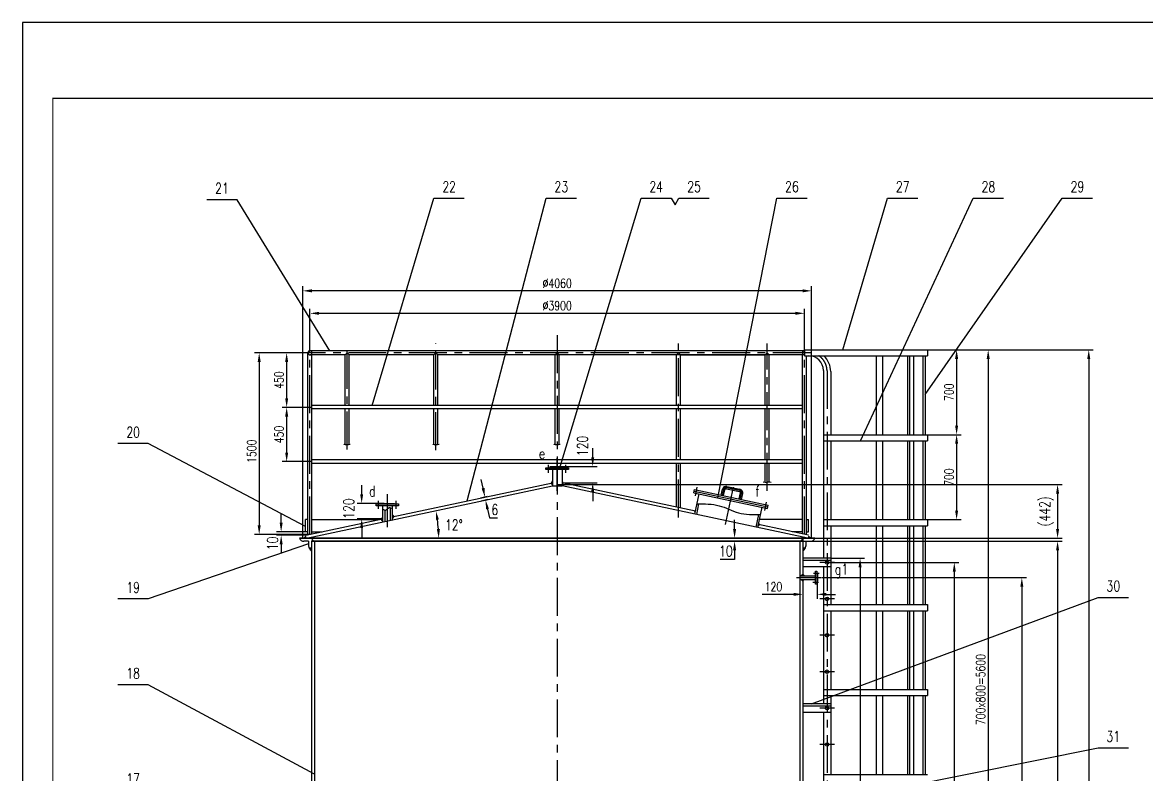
# Model space of a CAD drawing. Header units: millimetres. Extents: x 35295 to 50145, y 0 to 21025.
# Drawn here: x 35295 to 44564, y 14828 to 21025 of the extents above; entities that cross this region are included whole.
import ezdxf
from ezdxf.enums import TextEntityAlignment as Align

# ---------------------------------------------------------------- set-up
doc = ezdxf.new("R2010")
doc.units = ezdxf.units.MM
doc.header["$LTSCALE"] = 250
doc.linetypes.add('CENTER', pattern=[2, 1.25, -0.25, 0.25, -0.25])
for name, color, linetype in [('HGJ', 1, 'Continuous'), ('HGJX', 2, 'CENTER'), ('HGJY', 7, 'Continuous'), ('K1', 4, 'Continuous'), ('RENK', 7, 'Continuous')]:
    doc.layers.add(name, color=color, linetype=linetype)
doc.styles.add('hzfs', font='simplex.shx', dxfattribs={"width": 0.75, "bigfont": 'hzfs.shx'})
doc.styles.get("Standard").update_dxf_attribs({"font": 'txt', "width": 0.75, "bigfont": 'hztxt.shx'})
doc.dimstyles.get("Standard").update_dxf_attribs({"dimtxt": 0.18, "dimasz": 0.18, "dimexe": 0.18, "dimexo": 0.0625, "dimgap": 0.09, "dimtad": 0, "dimtih": 1, "dimtoh": 1, "dimdec": 4, "dimzin": 0, "dimdsep": 46, "dimtxsty": 'Standard', "dimcen": 0.09, "dimadec": 0, "dimazin": 0, "dimtfac": 1, "dimtdec": 4, "dimtofl": 0, "dimtmove": 0, "dimatfit": 3, "dimfxl": 0, "dimtolj": 1, "dimtzin": 0, "dimarcsym": 0})

# ---------------------------------------------------------------- blocks, each defined once
blk = doc.blocks.new('*D46')
at = {"color": 0, "lineweight": -2}
for p, q in [((37665.4, 18303.3), (37436.2, 18303.3)), ((37473.7, 18228.3), (37473.7, 17928.3)), ((37682.4, 17853.3), (37436.2, 17853.3))]:
    blk.add_line(p, q, dxfattribs=at)
at = {"color": 0}
for points in [[(37461.2, 18228.3), (37486.2, 18228.3), (37473.7, 18303.3)], [(37461.2, 17928.3), (37486.2, 17928.3), (37473.7, 17853.3)]]:
    blk.add_solid(points, dxfattribs=at)
at = {"layer": 'DEFPOINTS', "color": 0}
for p in [(37665.4, 18303.3), (37473.7, 17853.3), (37682.4, 17853.3)]:
    blk.add_point(p, dxfattribs=at)
at = {"color": 0, "insert": (37411.2, 18078.3), "char_height": 75, "attachment_point": 5, "rotation": 90, "style": 'hzfs'}
blk.add_mtext('\\A1;450', dxfattribs=at)
blk = doc.blocks.new('*D47')
at = {"color": 0, "lineweight": -2}
for p, q in [((37473.7, 17778.3), (37473.7, 17481.3)), ((37682.4, 17406.3), (37436.2, 17406.3))]:
    blk.add_line(p, q, dxfattribs=at)
at = {"color": 0}
for points in [[(37461.2, 17778.3), (37486.2, 17778.3), (37473.7, 17853.3)], [(37461.2, 17481.3), (37486.2, 17481.3), (37473.7, 17406.3)]]:
    blk.add_solid(points, dxfattribs=at)
at = {"layer": 'DEFPOINTS', "color": 0}
for p in [(37682.4, 17853.3), (37473.7, 17406.3), (37682.4, 17406.3)]:
    blk.add_point(p, dxfattribs=at)
at = {"color": 0, "insert": (37411.2, 17629.8), "char_height": 75, "attachment_point": 5, "rotation": 90, "style": 'hzfs'}
blk.add_mtext('\\A1;450', dxfattribs=at)
blk = doc.blocks.new('*D48')
at = {"color": 0, "lineweight": -2}
for p, q in [((41929.4, 16575.6), (43016.3, 16575.6)), ((42978.8, 16500.6), (42978.8, 10950.6)), ((41929.4, 10875.6), (43016.3, 10875.6))]:
    blk.add_line(p, q, dxfattribs=at)
at = {"color": 0}
for points in [[(42966.3, 16500.6), (42991.3, 16500.6), (42978.8, 16575.6)], [(42966.3, 10950.6), (42991.3, 10950.6), (42978.8, 10875.6)]]:
    blk.add_solid(points, dxfattribs=at)
at = {"layer": 'DEFPOINTS', "color": 0}
for p in [(41929.4, 16575.6), (41929.4, 10875.6), (42978.8, 10875.6)]:
    blk.add_point(p, dxfattribs=at)
at = {"color": 0, "insert": (42916.3, 13725.6), "char_height": 75, "attachment_point": 5, "rotation": 90, "style": 'hzfs'}
blk.add_mtext('\\A1;300x19=5700', dxfattribs=at)
blk = doc.blocks.new('*D49')
at = {"color": 0, "lineweight": -2}
for p, q in [((42438, 18328.3), (43035.3, 18328.3)), ((42997.8, 18253.3), (42997.8, 17703.3)), ((42503.5, 17628.3), (43035.3, 17628.3))]:
    blk.add_line(p, q, dxfattribs=at)
at = {"color": 0}
for points in [[(42985.3, 18253.3), (43010.3, 18253.3), (42997.8, 18328.3)], [(42985.3, 17703.3), (43010.3, 17703.3), (42997.8, 17628.3)]]:
    blk.add_solid(points, dxfattribs=at)
at = {"layer": 'DEFPOINTS', "color": 0}
for p in [(42438, 18328.3), (42503.5, 17628.3), (42997.8, 17628.3)]:
    blk.add_point(p, dxfattribs=at)
at = {"color": 0, "insert": (42935.3, 17978.3), "char_height": 75, "attachment_point": 5, "rotation": 90, "style": 'hzfs'}
blk.add_mtext('\\A1;700', dxfattribs=at)
blk = doc.blocks.new('*D50')
at = {"color": 0, "lineweight": -2}
for p, q in [((42997.8, 17553.3), (42997.8, 17003.3)), ((42488.9, 16928.3), (43035.3, 16928.3))]:
    blk.add_line(p, q, dxfattribs=at)
at = {"color": 0}
for points in [[(42985.3, 17553.3), (43010.3, 17553.3), (42997.8, 17628.3)], [(42985.3, 17003.3), (43010.3, 17003.3), (42997.8, 16928.3)]]:
    blk.add_solid(points, dxfattribs=at)
at = {"layer": 'DEFPOINTS', "color": 0}
for p in [(42503.5, 17628.3), (42488.9, 16928.3), (42997.8, 16928.3)]:
    blk.add_point(p, dxfattribs=at)
at = {"color": 0, "insert": (42935.3, 17278.3), "char_height": 75, "attachment_point": 5, "rotation": 90, "style": 'hzfs'}
blk.add_mtext('\\A1;700', dxfattribs=at)
blk = doc.blocks.new('*D51')
at = {"color": 0, "lineweight": -2}
for p, q in [((42854.7, 18328.3), (43295.7, 18328.3)), ((43258.2, 18253.3), (43258.2, 12803.3)), ((42498.6, 12728.3), (43295.7, 12728.3))]:
    blk.add_line(p, q, dxfattribs=at)
at = {"color": 0}
for points in [[(43245.7, 18253.3), (43270.7, 18253.3), (43258.2, 18328.3)], [(43245.7, 12803.3), (43270.7, 12803.3), (43258.2, 12728.3)]]:
    blk.add_solid(points, dxfattribs=at)
at = {"layer": 'DEFPOINTS', "color": 0}
for p in [(42854.7, 18328.3), (42498.6, 12728.3), (43258.2, 12728.3)]:
    blk.add_point(p, dxfattribs=at)
at = {"color": 0, "insert": (43195.7, 15528.3), "char_height": 75, "attachment_point": 5, "rotation": 90, "style": 'hzfs'}
blk.add_mtext('\\A1;700x800=5600', dxfattribs=at)
blk = doc.blocks.new('*D55')
at = {"color": 0, "lineweight": -2}
for p, q in [((37606.5, 16775.6), (37606.5, 18851.4)), ((41802.4, 16775.6), (41802.4, 18851.4)), ((41727.4, 18813.9), (37681.5, 18813.9))]:
    blk.add_line(p, q, dxfattribs=at)
at = {"color": 0}
for points in [[(37681.5, 18826.4), (37681.5, 18801.4), (37606.5, 18813.9)], [(41727.4, 18826.4), (41727.4, 18801.4), (41802.4, 18813.9)]]:
    blk.add_solid(points, dxfattribs=at)
at = {"layer": 'DEFPOINTS', "color": 0}
for p in [(37606.5, 18813.9), (37606.5, 16775.6), (41802.4, 16775.6)]:
    blk.add_point(p, dxfattribs=at)
at = {"color": 0, "insert": (39704.4, 18876.4), "char_height": 75, "attachment_point": 5, "style": 'hzfs'}
blk.add_mtext('\\A1;%%c4060', dxfattribs=at)
blk = doc.blocks.new('*D56')
at = {"color": 0, "lineweight": -2}
for p, q in [((37665.4, 18380.5), (37665.4, 18666)), ((41743.4, 18380.5), (41743.4, 18666)), ((37740.4, 18628.5), (41668.4, 18628.5))]:
    blk.add_line(p, q, dxfattribs=at)
at = {"color": 0}
for points in [[(37740.4, 18641), (37740.4, 18616), (37665.4, 18628.5)], [(41668.4, 18641), (41668.4, 18616), (41743.4, 18628.5)]]:
    blk.add_solid(points, dxfattribs=at)
at = {"layer": 'DEFPOINTS', "color": 0}
for p in [(41743.4, 18628.5), (37665.4, 18380.5), (41743.4, 18380.5)]:
    blk.add_point(p, dxfattribs=at)
at = {"color": 0, "insert": (39704.4, 18691), "char_height": 75, "attachment_point": 5, "style": 'hzfs'}
blk.add_mtext('\\A1;%%c3900', dxfattribs=at)
blk = doc.blocks.new('*D57')
at = {"color": 0, "lineweight": -2}
for p, q in [((41849.4, 16439.3), (41849.4, 16275.3)), ((41654.4, 16312.8), (41395.5, 16312.8)), ((41729.4, 16351.4), (41729.4, 16275.3)), ((41924.4, 16312.8), (41999.4, 16312.8))]:
    blk.add_line(p, q, dxfattribs=at)
at = {"color": 0}
for points in [[(41654.4, 16325.3), (41654.4, 16300.3), (41729.4, 16312.8)], [(41924.4, 16325.3), (41924.4, 16300.3), (41849.4, 16312.8)]]:
    blk.add_solid(points, dxfattribs=at)
at = {"layer": 'DEFPOINTS', "color": 0}
for p in [(41849.4, 16439.3), (41729.4, 16351.4), (41729.4, 16312.8)]:
    blk.add_point(p, dxfattribs=at)
at = {"color": 0, "insert": (41487.5, 16375.3), "char_height": 75, "attachment_point": 5, "style": 'hzfs'}
blk.add_mtext('\\A1;120', dxfattribs=at)
blk = doc.blocks.new('*D59')
at = {"color": 0, "lineweight": -2}
for p, q in [((41637.7, 16750.6), (43868, 16750.6)), ((43830.5, 16675.6), (43830.5, 10625.6)), ((42993.4, 10550.6), (43868, 10550.6))]:
    blk.add_line(p, q, dxfattribs=at)
at = {"color": 0}
for points in [[(43818, 16675.6), (43843, 16675.6), (43830.5, 16750.6)], [(43818, 10625.6), (43843, 10625.6), (43830.5, 10550.6)]]:
    blk.add_solid(points, dxfattribs=at)
at = {"layer": 'DEFPOINTS', "color": 0}
for p in [(41637.7, 16750.6), (42993.4, 10550.6), (43830.5, 10550.6)]:
    blk.add_point(p, dxfattribs=at)
at = {"color": 0, "insert": (43768, 13650.6), "char_height": 75, "attachment_point": 5, "rotation": 90, "style": 'hzfs'}
blk.add_mtext('\\A1;6200', dxfattribs=at)
blk = doc.blocks.new('*D60')
at = {"color": 0, "lineweight": -2}
for p, q in [((41167.2, 16850.6), (41167.2, 16925.6)), ((41189.1, 16775.6), (41129.7, 16775.6)), ((41160.6, 16750.6), (41204.7, 16750.6)), ((41167.2, 16600.6), (41048.4, 16600.6)), ((41167.2, 16675.6), (41167.2, 16600.6))]:
    blk.add_line(p, q, dxfattribs=at)
at = {"color": 0}
for points in [[(41154.7, 16850.6), (41179.7, 16850.6), (41167.2, 16775.6)], [(41154.7, 16675.6), (41179.7, 16675.6), (41167.2, 16750.6)]]:
    blk.add_solid(points, dxfattribs=at)
at = {"layer": 'DEFPOINTS', "color": 0}
for p in [(41160.6, 16750.6), (41167.2, 16750.6), (41189.1, 16775.6)]:
    blk.add_point(p, dxfattribs=at)
at = {"color": 0, "insert": (41095.3, 16669.3), "char_height": 87.5, "attachment_point": 5, "style": 'hzfs'}
blk.add_mtext('\\A1;10', dxfattribs=at)
blk = doc.blocks.new('*D61')
at = {"layer": 'DEFPOINTS', "color": 0}
for p in [(39114.1, 17089.3), (39128.3, 17117.9), (39133.5, 17093.4)]:
    blk.add_point(p, dxfattribs=at)
at = {"layer": 'HGJY', "color": 0, "lineweight": -2}
for p, q in [((39093.3, 17187.1), (39077.7, 17260.5)), ((39128.3, 17117.9), (39072.2, 17106)), ((39133.5, 17093.4), (39077.4, 17081.5)), ((39129.7, 17015.9), (39145.3, 16942.6)), ((39145.3, 16942.6), (39210.9, 16942.6))]:
    blk.add_line(p, q, dxfattribs=at)
at = {"layer": 'HGJY', "color": 0}
for points in [[(39105.5, 17189.7), (39081.1, 17184.5), (39108.9, 17113.8)], [(39141.9, 17018.5), (39117.4, 17013.3), (39114.1, 17089.3)]]:
    blk.add_solid(points, dxfattribs=at)
at = {"layer": 'HGJY', "color": 0, "insert": (39190.6, 17011.3), "char_height": 87.5, "attachment_point": 5, "style": 'hzfs'}
blk.add_mtext('\\A1;6', dxfattribs=at)

msp = doc.modelspace()

# ---------------------------------------------------------------- linework, layer by layer
for p, q in [((35295.39807, 21025), (35295.39807, 0)), ((50145.39807, 21025), (35295.39807, 21025)), ((37946.71214, 17548.22999), (37944.69931, 17550.24105)), ((37955.44859, 17548.56054), (37946.71214, 17548.22999)), ((37955.44859, 17548.56054), (37965.80823, 17548.56054)), ((37965.80823, 17548.56054), (37977.05248, 17548.56054)), ((37977.05248, 17548.56054), (37982.67466, 17546.68814)), ((37982.67466, 17546.68814), (37997.66689, 17550.433)), ((38680.71893, 17548.22999), (38678.7061, 17550.24105)), ((38689.45538, 17548.56054), (38680.71893, 17548.22999)), ((38689.45538, 17548.56054), (38699.81502, 17548.56054)), ((38699.81502, 17548.56054), (38711.05927, 17548.56054)), ((38711.05927, 17548.56054), (38716.68145, 17546.68814)), ((38716.68145, 17546.68814), (38731.67368, 17550.433)), ((39678.69977, 17548.22999), (39676.68694, 17550.24105)), ((39687.43622, 17548.56054), (39678.69977, 17548.22999)), ((39687.43622, 17548.56054), (39697.79586, 17548.56054)), ((39697.79586, 17548.56054), (39709.04011, 17548.56054)), ((39709.04011, 17548.56054), (39714.66229, 17546.68814)), ((39714.66229, 17546.68814), (39729.65452, 17550.433)), ((41403.25807, 17238.74519), (41431.91347, 17234.34052)), ((41431.91347, 17234.34052), (41442.93482, 17238.74519)), ((41442.93482, 17238.74519), (41458.3647, 17238.74519)), ((41458.3647, 17238.74519), (41469.38605, 17236.54282))]:
    msp.add_line(p, q)
at = {"linetype": 'CENTER'}
for p, q in [((39704.43622, 18447.59589), (39704.43622, 14476.77481)), ((37665.42906, 16806.93649), (37665.42906, 18380.50669)), ((37972.38542, 17506.87161), (37972.38542, 18380.50669)), ((38704.43622, 17501.62458), (38704.43622, 18380.50669)), ((40704.43622, 16946.22578), (40704.43622, 18380.50669)), ((41436.48703, 17165.92157), (41436.48703, 18380.50669)), ((41743.44339, 16806.93649), (41743.44339, 18380.50669))]:
    msp.add_line(p, q, dxfattribs=at)
at = {"color": 0, "linetype": 'ByBlock'}
for p, q in [((37473.69969, 18303.32303), (37209.68698, 18303.32303)), ((43068.18122, 18328.32303), (44124.98244, 18328.32303)), ((37247.18698, 18228.32303), (37247.18698, 16881.93649)), ((44087.48244, 18253.32303), (44087.48244, 10600.56005)), ((39996.9511, 17441.22278), (39996.9511, 17516.22278)), ((39763.43622, 17366.22278), (40034.4511, 17366.22278)), ((38092.32165, 17137.76165), (38092.32165, 17212.76165)), ((39704.43622, 17217.84902), (43868.03567, 17217.84902)), ((39744.43622, 17231.83858), (40034.4511, 17231.83858)), ((39996.9511, 17156.83858), (39996.9511, 17081.83858)), ((38276.42783, 17062.76165), (38054.82165, 17062.76165)), ((43830.53567, 17142.84902), (43830.53567, 16850.56005)), ((37428.34468, 16903.32303), (37428.34468, 16978.32303)), ((38264.43622, 16934.25939), (38054.82165, 16934.25939)), ((37665.42906, 16806.93649), (37209.68698, 16806.93649)), ((37628.50931, 16828.32303), (37390.84468, 16828.32303)), ((37632.86009, 16800.01374), (37390.84468, 16800.01374)), ((38092.32165, 16859.25939), (38092.32165, 16784.25939)), ((37428.34468, 16725.01374), (37428.34468, 16650.01374)), ((41817.92329, 16775.56005), (43868.03567, 16775.56005)), ((41959.43622, 16610.56005), (42239.43497, 16610.56005)), ((42201.93497, 16535.56005), (42201.93497, 11885.56005)), ((41883.73698, 16450.56005), (43573.29492, 16450.56005)), ((43535.79492, 16375.56005), (43535.79492, 10725.56005))]:
    msp.add_line(p, q, dxfattribs=at)
at = {"color": 1}
for p, q in [((37648.42906, 16803.32303), (37648.42906, 18303.32303)), ((41743.44339, 18320.32303), (37665.42906, 18320.32303)), ((37955.38542, 18286.32303), (37665.42906, 18286.32303)), ((37682.42906, 16810.54995), (37682.42906, 18286.32303)), ((37972.38542, 18303.32303), (37955.38542, 18286.32303)), ((37955.38542, 17870.32303), (37955.38542, 18286.32303)), ((37972.38542, 18303.32303), (37989.38542, 18286.32303)), ((38687.43622, 18286.32303), (37989.38542, 18286.32303)), ((37989.38542, 17870.32303), (37989.38542, 18286.32303)), ((38704.43622, 18303.32303), (38687.43622, 18286.32303)), ((38687.43622, 17870.32303), (38687.43622, 18286.32303)), ((38704.43622, 18303.32303), (38721.43622, 18286.32303)), ((41743.44339, 18286.32303), (38721.43622, 18286.32303)), ((38721.43622, 17870.32303), (38721.43622, 18286.32303)), ((39704.43622, 18303.32303), (39687.43622, 18286.32303)), ((39687.43622, 17870.32303), (39687.43622, 18286.32303)), ((39704.43622, 18303.32303), (39721.43622, 18286.32303)), ((39721.43622, 17870.32303), (39721.43622, 18286.32303)), ((40704.43622, 18303.32303), (40687.43622, 18286.32303)), ((40687.43622, 17870.32303), (40687.43622, 18286.32303)), ((40704.43622, 18303.32303), (40721.43622, 18286.32303)), ((40721.43622, 18286.32303), (41419.48703, 18286.32303)), ((40721.43622, 17870.32303), (40721.43622, 18286.32303)), ((41436.48703, 18303.32303), (41419.48703, 18286.32303)), ((41419.48703, 17870.32303), (41419.48703, 18286.32303)), ((41436.48703, 18303.32303), (41453.48703, 18286.32303)), ((41453.48703, 17870.32303), (41453.48703, 18286.32303)), ((41726.44339, 16810.54995), (41726.44339, 18286.32303)), ((41743.44339, 18328.32303), (42756.44339, 18328.32303)), ((41743.44339, 18328.32303), (41743.44339, 18278.32303)), ((41743.44339, 18278.32303), (42756.44339, 18278.32303)), ((41760.44339, 16803.32303), (41760.44339, 18278.32303)), ((42338.44339, 17628.32303), (42338.44339, 18278.32303)), ((42388.44339, 17628.32303), (42388.44339, 18278.32303)), ((42596.78863, 17628.32303), (42596.78863, 18278.32303)), ((42611.78863, 17628.32303), (42611.78863, 18278.32303)), ((42645.69619, 17628.32303), (42645.69619, 18278.32303)), ((42720.44339, 18278.32303), (42720.44339, 17628.32303)), ((42738.44339, 18278.32303), (42738.44339, 17628.32303)), ((42756.44339, 18328.32303), (42756.44339, 18278.32303)), ((41899.43622, 18158.32303), (41899.43622, 16610.56005)), ((41959.43622, 18148.32303), (41959.43622, 17628.32303)), ((41726.44339, 17870.32303), (37682.42906, 17870.32303)), ((41726.44339, 17840.32303), (37682.42906, 17840.32303)), ((37955.38542, 17548.55815), (37955.38542, 17840.32303)), ((37989.38542, 17548.3644), (37989.38542, 17840.32303)), ((38687.43622, 17548.48414), (38687.43622, 17840.32303)), ((38721.43622, 17547.87582), (38721.43622, 17840.32303)), ((39687.43622, 17548.56054), (39687.43622, 17840.32303)), ((39721.43622, 17548.38018), (39721.43622, 17840.32303)), ((40687.43622, 17420.32303), (40687.43622, 17840.32303)), ((40721.43622, 17420.32303), (40721.43622, 17840.32303)), ((41419.48703, 17420.32303), (41419.48703, 17840.32303)), ((41453.48703, 17420.32303), (41453.48703, 17840.32303)), ((41899.43622, 17628.32303), (42756.44339, 17628.32303)), ((42756.44339, 17628.32303), (42756.44339, 17578.32303)), ((41899.43622, 17578.32303), (42756.44339, 17578.32303)), ((41959.43622, 17578.32303), (41959.43622, 16928.32303)), ((42338.44339, 16928.32303), (42338.44339, 17578.32303)), ((42388.44339, 16928.32303), (42388.44339, 17578.32303)), ((42596.78863, 16928.32303), (42596.78863, 17578.32303)), ((42611.78863, 16928.32303), (42611.78863, 17578.32303)), ((42645.69619, 16928.32303), (42645.69619, 17578.32303)), ((42720.44339, 17578.32303), (42720.44339, 16928.32303)), ((42738.44339, 17578.32303), (42738.44339, 16928.32303)), ((37957.1435, 17420.32303), (37682.42906, 17420.32303)), ((37954.43622, 17390.32303), (37682.42906, 17390.32303)), ((41726.44339, 17420.32303), (37917.02436, 17420.32303)), ((41726.44339, 17390.32303), (37919.73164, 17390.32303)), ((40687.43622, 17031.39774), (40687.43622, 17390.32303)), ((40721.43622, 17024.17082), (40721.43622, 17390.32303)), ((41419.48703, 17235.57296), (41419.48703, 17390.32303)), ((41453.48703, 17238.74519), (41453.48703, 17390.32303)), ((37638.05788, 16775.56005), (39664.43622, 17206.28006)), ((38344.43622, 16951.26392), (39664.43622, 17231.83858)), ((39664.43622, 17206.28006), (39744.43622, 17206.28006)), ((40845.22711, 16997.85825), (39744.43622, 17231.83858)), ((41770.81457, 16775.56005), (39744.43622, 17206.28006)), ((37628.50931, 16828.32303), (37628.50931, 16928.32303)), ((37648.42906, 16928.32303), (37628.50931, 16928.32303)), ((37632.86009, 16800.01374), (38264.43622, 16934.25939)), ((37682.42906, 16928.32303), (38236.50782, 16928.32303)), ((41776.01236, 16800.01374), (41363.64534, 16887.66506)), ((41726.44339, 16928.32303), (41372.28746, 16928.32303)), ((41760.44339, 16928.32303), (41776.82354, 16928.32303)), ((41776.82354, 16828.32303), (41776.82354, 16928.32303)), ((41899.43622, 16928.32303), (42756.44339, 16928.32303)), ((41899.43622, 16878.32303), (42756.44339, 16878.32303)), ((41899.43622, 16878.32303), (42756.44339, 16878.32303)), ((41959.43622, 16878.32303), (41959.43622, 16228.32303)), ((41959.43622, 16878.32303), (41959.43622, 16228.32303)), ((42338.44339, 16228.32303), (42338.44339, 16878.32303)), ((42388.44339, 16228.32303), (42388.44339, 16878.32303)), ((42596.78863, 16228.32303), (42596.78863, 16878.32303)), ((42611.78863, 16228.32303), (42611.78863, 16878.32303)), ((42645.69619, 16228.32303), (42645.69619, 16878.32303)), ((42720.44339, 16878.32303), (42720.44339, 16228.32303)), ((42738.44339, 16878.32303), (42738.44339, 16228.32303)), ((42756.44339, 16928.32303), (42756.44339, 16878.32303)), ((37648.42906, 16828.32303), (37628.50931, 16828.32303)), ((37682.42906, 16828.32303), (37766.04481, 16828.32303)), ((41726.44339, 16828.32303), (41642.82764, 16828.32303)), ((41760.44339, 16828.32303), (41776.82354, 16828.32303)), ((37579.43622, 16775.56005), (41829.43622, 16775.56005)), ((41829.43622, 16775.56005), (37579.43622, 16775.56005)), ((37654.43622, 16750.56005), (37615.71385, 16750.56005)), ((37654.43622, 16750.56005), (37654.43622, 16707.6299)), ((37679.43622, 16750.56005), (37679.43622, 12515.56005)), ((37679.43622, 16750.56005), (41729.43622, 16750.56005)), ((41729.43622, 16750.56005), (37679.43622, 16750.56005)), ((37704.43622, 16750.56005), (37704.43622, 11374.56005)), ((41704.43622, 16750.56005), (41704.43622, 11951.02713)), ((41729.43622, 16775.56005), (41729.43622, 16560.91448)), ((41754.43622, 16750.56005), (41793.15859, 16750.56005)), ((41754.43622, 16750.56005), (41754.43622, 16707.6299)), ((41729.43622, 16615.56005), (41729.43622, 16465.56005)), ((41833.43622, 16610.56005), (41729.43622, 16610.56005)), ((41833.43622, 16590.56005), (41729.43622, 16590.56005)), ((41959.43622, 16590.56005), (41799.81837, 16590.56005)), ((41959.43622, 16610.56005), (41803.81837, 16610.56005)), ((41959.43622, 16540.56005), (41729.43622, 16540.56005)), ((41899.43622, 16540.56005), (41899.43622, 15410.56005)), ((41704.43622, 16465.56005), (41833.43622, 16465.56005)), ((41704.43622, 16435.56005), (41833.43622, 16435.56005)), ((41729.43622, 16435.56005), (41729.43622, 16226.13777)), ((41729.43622, 16275.56005), (41729.43622, 15184.49124)), ((41899.43622, 16228.32303), (42756.44339, 16228.32303)), ((42756.44339, 16228.32303), (42756.44339, 16178.32303)), ((41899.43622, 16178.32303), (42756.44339, 16178.32303)), ((41899.43622, 16178.32303), (42756.44339, 16178.32303)), ((41959.43622, 16178.32303), (41959.43622, 15528.32303)), ((41959.43622, 16178.32303), (41959.43622, 15528.32303)), ((42338.44339, 15528.32303), (42338.44339, 16178.32303)), ((42388.44339, 15528.32303), (42388.44339, 16178.32303)), ((42596.78863, 15528.32303), (42596.78863, 16178.32303)), ((42611.78863, 15528.32303), (42611.78863, 16178.32303)), ((42645.69619, 15528.32303), (42645.69619, 16178.32303)), ((42720.44339, 16178.32303), (42720.44339, 15528.32303)), ((42738.44339, 16178.32303), (42738.44339, 15528.32303)), ((41899.43622, 15528.32303), (42756.44339, 15528.32303)), ((41899.43622, 15478.32303), (42756.44339, 15478.32303)), ((41899.43622, 15478.32303), (42756.44339, 15478.32303)), ((41959.43622, 15478.32303), (41959.43622, 14828.32303)), ((41959.43622, 15478.32303), (41959.43622, 14828.32303)), ((42338.44339, 14828.32303), (42338.44339, 15478.32303)), ((42388.44339, 14828.32303), (42388.44339, 15478.32303)), ((42596.78863, 14828.32303), (42596.78863, 15478.32303)), ((42611.78863, 14828.32303), (42611.78863, 15478.32303)), ((42645.69619, 14828.32303), (42645.69619, 15478.32303)), ((42720.44339, 15478.32303), (42720.44339, 14828.32303)), ((42738.44339, 15478.32303), (42738.44339, 14828.32303)), ((42756.44339, 15528.32303), (42756.44339, 15478.32303)), ((41959.43622, 15410.56005), (41729.43622, 15410.56005)), ((41959.43622, 15390.56005), (41729.43622, 15390.56005)), ((41959.43622, 15340.56005), (41729.43622, 15340.56005)), ((41899.43622, 15340.56005), (41899.43622, 14210.56005)), ((41729.43622, 15205.56005), (41729.43622, 14842.44848)), ((41729.43622, 14865.56005), (41729.43622, 13446.6178)), ((41899.43622, 14828.32303), (42756.44339, 14828.32303))]:
    msp.add_line(p, q, dxfattribs=at)
at = {"color": 7, "linetype": 'CENTER'}
for p, q in [((41794.90923, 18303.32303), (37665.42906, 18303.32303)), ((41929.43622, 18153.32303), (41929.43622, 10753.97826)), ((41989.9608, 16575.56005), (41868.91165, 16575.56005)), ((41989.9608, 16275.56005), (41868.91165, 16275.56005)), ((41989.9608, 15975.56005), (41868.91165, 15975.56005)), ((41989.9608, 15675.56005), (41868.91165, 15675.56005)), ((41989.9608, 15375.56005), (41868.91165, 15375.56005)), ((41989.9608, 15075.56005), (41868.91165, 15075.56005))]:
    msp.add_line(p, q, dxfattribs=at)
at = {"color": 7}
for centre in [(41929.43622, 16575.56005), (41929.43622, 16275.56005), (41929.43622, 15975.56005), (41929.43622, 15675.56005), (41929.43622, 15375.56005), (41929.43622, 15075.56005)]:
    msp.add_circle(centre, 15, dxfattribs=at)
at = {"color": 1}
for centre, radius, start, end in [((37665.42906, 18303.32303), 17, 90, 270), ((37665.42906, 18303.32303), 17, 270, 90), ((41743.44339, 18303.32303), 17, 90, 270), ((41779.43622, 18158.32303), 120, 0, 90), ((41779.43622, 18148.32303), 180, 0, 46.238257307)]:
    msp.add_arc(centre, radius, start, end, dxfattribs=at)
at = {"color": 7, "linetype": 'CENTER'}
msp.add_arc((41779.43622, 18153.32303), 150, 0, 56.442690238, dxfattribs=at)
at = {"color": 0, "linetype": 'ByBlock'}
msp.add_arc((37638.05788, 16775.56005), 1089.39741, 3.945330232, 8.054669768, dxfattribs=at)
for points in [[(37234.68698, 18228.32303), (37259.68698, 18228.32303), (37247.18698, 18303.32303)], [(44074.98244, 18253.32303), (44099.98244, 18253.32303), (44087.48244, 18328.32303)], [(39984.4511, 17441.22278), (40009.4511, 17441.22278), (39996.9511, 17366.22278)], [(39984.4511, 17156.83858), (40009.4511, 17156.83858), (39996.9511, 17231.83858)], [(43818.03567, 17142.84902), (43843.03567, 17142.84902), (43830.53567, 17217.84902)], [(38079.82165, 17137.76165), (38104.82165, 17137.76165), (38092.32165, 17062.76165)], [(38704.39914, 16926.02767), (38729.01726, 16930.38062), (38703.64935, 17002.05851)], [(37234.68698, 16881.93649), (37259.68698, 16881.93649), (37247.18698, 16806.93649)], [(37415.84468, 16903.32303), (37440.84468, 16903.32303), (37428.34468, 16828.32303)], [(38079.82165, 16859.25939), (38104.82165, 16859.25939), (38092.32165, 16934.25939)], [(37415.84468, 16725.01374), (37440.84468, 16725.01374), (37428.34468, 16800.01374)], [(38737.36618, 16850.94589), (38712.381, 16850.08532), (38727.45529, 16775.56005)], [(43818.03567, 16850.56005), (43843.03567, 16850.56005), (43830.53567, 16775.56005)], [(42189.43497, 16535.56005), (42214.43497, 16535.56005), (42201.93497, 16610.56005)], [(43523.29492, 16375.56005), (43548.29492, 16375.56005), (43535.79492, 16450.56005)]]:
    msp.add_solid(points, dxfattribs=at)
for points in [[(39664.43622, 17206.28006), (39664.43622, 17258.08692), (39649.24947, 17228.61053)], [(39744.43622, 17206.28006), (39744.43622, 17258.08692), (39759.62297, 17228.61053)], [(38344.43622, 16925.7054), (38365.05588, 16955.64676), (38344.43622, 16975.52851)], [(40840.02932, 16973.40456), (40832.00743, 17000.66818), (40849.78297, 17019.29192)], [(38264.43622, 16908.70088), (38264.43622, 16956.82158), (38244.81993, 16930.08982)], [(41358.44755, 16863.21137), (41376.86501, 16884.85513), (41368.2012, 16909.09872)], [(37606.48383, 16775.56005), (37638.05788, 16775.56005), (37632.86009, 16800.01374)], [(41802.38861, 16775.56005), (41770.81457, 16775.56005), (41776.01236, 16800.01374)], [(37679.43622, 16702.92781), (37656.82722, 16696.70484), (37679.43622, 16654.6793)], [(37704.43622, 16750.56005), (37679.43622, 16775.56005), (37679.43622, 16750.56005)], [(41704.43622, 16750.56005), (41729.43622, 16775.56005), (41729.43622, 16750.56005)], [(41729.43622, 16702.92781), (41752.04523, 16696.70484), (41729.43622, 16654.6793)]]:
    msp.add_solid(points)
at = {"layer": 'DEFPOINTS', "color": 0, "linetype": 'ByBlock'}
for p in [(37473.69969, 18303.32303), (42756.44339, 18328.32303), (42756.44339, 18328.32303), (43068.18122, 18328.32303), (42756.44339, 17628.32303), (42756.44339, 17628.32303), (39763.43622, 17366.22278), (39664.43622, 17206.28006), (39704.43622, 17217.84902), (39744.43622, 17231.83858), (39996.9511, 17231.83858), (38276.42783, 17062.76165), (38092.32165, 16934.25939), (38264.43622, 16934.25939), (38716.85335, 16927.17487), (42756.44339, 16928.32303), (42756.44339, 16928.32303), (37247.18698, 16806.93649), (37428.34468, 16800.01374), (37628.50931, 16828.32303), (37632.86009, 16800.01374), (37665.42906, 16806.93649), (37579.43622, 16775.56005), (37638.05788, 16775.56005), (41817.92329, 16775.56005), (41829.43622, 16775.56005), (43830.53567, 16775.56005), (41959.43622, 16610.56005), (41989.9608, 16575.56005), (41883.73698, 16450.56005), (41989.9608, 16275.56005), (42756.44339, 16228.32303), (42756.44339, 16228.32303), (41989.9608, 15975.56005), (41989.9608, 15675.56005), (42756.44339, 15528.32303), (42756.44339, 15528.32303), (41989.9608, 15375.56005), (41989.9608, 15075.56005), (42756.44339, 14828.32303), (42756.44339, 14828.32303)]:
    msp.add_point(p, dxfattribs=at)
at = {"layer": 'HGJ'}
for p, q in [((39611.93622, 17340.34084), (39611.93622, 17356.34084)), ((39611.93622, 17356.34084), (39796.93622, 17356.34084)), ((39796.93622, 17340.34084), (39611.93622, 17340.34084)), ((39645.43622, 17356.34084), (39645.43622, 17366.22278)), ((39645.43622, 17366.22278), (39763.43622, 17366.22278)), ((39664.43622, 17340.34084), (39664.43622, 17206.28006)), ((39744.43622, 17340.34084), (39744.43622, 17206.28006)), ((39763.43622, 17366.22278), (39763.43622, 17356.34084)), ((39796.93622, 17356.34084), (39796.93622, 17340.34084)), ((38211.93622, 17042.76165), (38211.93622, 17058.76165)), ((38211.93622, 17058.76165), (38396.93622, 17058.76165)), ((38245.43622, 17058.76165), (38245.43622, 17062.76165)), ((38245.43622, 17062.76165), (38363.43622, 17062.76165)), ((38363.43622, 17062.76165), (38363.43622, 17058.76165)), ((38396.93622, 17058.76165), (38396.93622, 17042.76165)), ((38396.93622, 17042.76165), (38211.93622, 17042.76165)), ((38264.43622, 17042.76165), (38264.43622, 16908.70088)), ((38281.93622, 17008.14224), (38281.93622, 16912.42062)), ((38326.93622, 17027.38107), (38326.93622, 16921.98566)), ((38344.43622, 17042.76165), (38344.43622, 16925.7054)), ((41833.43622, 16398.06005), (41833.43622, 16503.06005)), ((41833.43622, 16503.06005), (41845.43622, 16503.06005)), ((41845.43622, 16503.06005), (41845.43622, 16398.06005)), ((41845.43622, 16478.56005), (41849.43622, 16478.56005)), ((41849.43622, 16422.56005), (41845.43622, 16422.56005)), ((41849.43622, 16478.56005), (41849.43622, 16422.56005)), ((41845.43622, 16398.06005), (41833.43622, 16398.06005))]:
    msp.add_line(p, q, dxfattribs=at)
at = {"layer": 'HGJ', "color": 1}
for centre, start, end in [((37613.60996, 16786.32841), 197.489968529, 273.366251864), ((37690.20458, 16709.73379), 176.633748136, 252.510031471), ((41718.66786, 16709.73379), 287.489968529, 3.366251864), ((41795.26248, 16786.32841), 266.633748136, 342.510031471)]:
    msp.add_arc(centre, 35.83018, start, end, dxfattribs=at)
at = {"layer": 'HGJX'}
for p, q in [((39704.43622, 17165.34084), (39704.43622, 17435.34084)), ((39631.93622, 17315.34084), (39631.93622, 17380.34084)), ((39776.93622, 17315.34084), (39776.93622, 17380.34084)), ((38231.93622, 17017.76165), (38231.93622, 17082.76165)), ((38304.43622, 16867.76165), (38304.43622, 17137.76165)), ((38376.93622, 17017.76165), (38376.93622, 17082.76165)), ((41813.08648, 16413.06005), (41860.13582, 16413.06005)), ((41816.80661, 16488.06005), (41863.85607, 16488.06005))]:
    msp.add_line(p, q, dxfattribs=at)
at = {"layer": 'HGJX', "color": 3}
msp.add_line((41678.7533, 16450.56005), (41877.93433, 16450.56005), dxfattribs=at)
at = {"layer": 'HGJY'}
for p, q in [((37065.2047, 19565.00818), (36815.2047, 19565.00818)), ((37830.80355, 18320.32303), (37065.2047, 19565.00818)), ((38178.68239, 17870.32303), (38688.55367, 19577.95419)), ((38688.55367, 19577.95419), (38938.55367, 19577.95419)), ((38962.87195, 17082.71649), (39613.48665, 19577.95419)), ((39613.48665, 19577.95419), (39863.48665, 19577.95419)), ((39727.30465, 17356.34084), (40395.54546, 19577.95419)), ((40395.54546, 19577.95419), (40645.54546, 19577.95419)), ((40645.54546, 19577.95419), (40676.79546, 19523.82919)), ((40676.79546, 19523.82919), (40708.04546, 19577.95419)), ((40708.04546, 19577.95419), (40958.04546, 19577.95419)), ((41029.19681, 17108.01601), (41515.19001, 19577.95419)), ((41515.19001, 19577.95419), (41765.19001, 19577.95419)), ((42058.98709, 18328.32303), (42428.88615, 19577.95419)), ((42205.90772, 17578.32303), (43134.85523, 19577.95419)), ((42428.88615, 19577.95419), (42678.88615, 19577.95419)), ((42738.44339, 17960.37936), (43869.0978, 19577.95419)), ((43134.85523, 19577.95419), (43384.85523, 19577.95419)), ((43869.0978, 19577.95419), (44119.0978, 19577.95419)), ((36332.9974, 17554.83921), (36082.9974, 17554.83921)), ((37628.50931, 16873.24681), (36332.9974, 17554.83921)), ((37654.43622, 16729.86188), (36332.9974, 16275.80943)), ((36332.9974, 16275.80943), (36082.9974, 16275.80943)), ((41800.22715, 15410.56005), (44165.22651, 16286.95819)), ((44165.22651, 16286.95819), (44415.22651, 16286.95819)), ((36332.9974, 15568.15442), (36082.9974, 15568.15442)), ((37704.43622, 14831.25953), (36332.9974, 15568.15442)), ((41959.43622, 14606.65951), (44165.22651, 15048.52511)), ((44165.22651, 15048.52511), (44415.22651, 15048.52511))]:
    msp.add_line(p, q, dxfattribs=at)
msp.add_spline([(38264.43622, 17017.76165), (38291.10289, 17007.76165), (38317.76956, 17027.76165), (38344.43622, 17017.76165)], degree=3, dxfattribs=at)
for points in [[(41704.43622, 16465.56005), (41729.43622, 16483.99863), (41750.47305, 16465.56005)], [(41704.43622, 16435.56005), (41729.43622, 16417.12147), (41750.47305, 16435.56005)]]:
    msp.add_solid(points, dxfattribs=at)
at = {"layer": 'K1', "const_width": 10}
msp.add_lwpolyline([(35545.39807, 250), (35545.39807, 20400), (49895.39807, 20400), (49895.39807, 250)], close=True, dxfattribs=at)
at = {"layer": 'RENK', "color": 1, "linetype": 'Continuous'}
for p, q in [((40831.56557, 17150.02383), (40837.3871, 17177.41196)), ((40831.56557, 17150.02383), (41438.01709, 17021.11858)), ((40834.47634, 17163.71789), (41440.92785, 17034.81265)), ((40837.3871, 17177.41196), (41443.83861, 17048.50671)), ((41057.47031, 17130.63183), (41067.8659, 17179.53921)), ((41077.03326, 17126.4736), (41087.42885, 17175.38098)), ((41099.28944, 17183.08334), (41206.88568, 17160.21305)), ((41103.44767, 17202.64629), (41211.04391, 17179.776)), ((41204.19245, 17099.44508), (41214.58804, 17148.35246)), ((40840.02932, 16973.40456), (40875.58222, 17140.6678)), ((40854.70153, 16970.28589), (40873.30552, 17057.81078)), ((41223.7554, 17095.28684), (41234.15099, 17144.19422)), ((41343.77533, 16866.33004), (41365.97713, 16970.78131)), ((41358.44755, 16863.21137), (41394.00044, 17030.47461)), ((41438.01709, 17021.11858), (41443.83861, 17048.50671))]:
    msp.add_line(p, q, dxfattribs=at)
at = {"layer": 'RENK', "color": 2, "linetype": 'CENTER'}
for p, q in [((40844.15791, 17125.09577), (40859.05278, 17195.17061)), ((41067.25179, 17128.55271), (41077.64737, 17177.46009)), ((41093.03652, 16889.13028), (41164.88482, 17227.14993)), ((41101.36856, 17192.86481), (41208.96479, 17169.99453)), ((41213.97393, 17097.36596), (41224.36951, 17146.27334)), ((41416.37426, 17003.46743), (41431.26912, 17073.54227))]:
    msp.add_line(p, q, dxfattribs=at)
at = {"layer": 'RENK', "color": 1, "linetype": 'Continuous'}
for centre, radius, start, end in [((41097.21032, 17173.30186), 30, 78, 168), ((41097.21032, 17173.30186), 10, 78, 168), ((41204.80656, 17150.43157), 10, 348, 78), ((41204.80656, 17150.43157), 30, 348, 78)]:
    msp.add_arc(centre, radius, start, end, dxfattribs=at)
at = {"layer": 'RENK', "color": 2, "linetype": 'CENTER'}
for centre, start, end in [((41097.21032, 17173.30186), 78, 168), ((41204.80656, 17150.43157), 348, 78)]:
    msp.add_arc(centre, 20, start, end, dxfattribs=at)
at = {"layer": 'RENK', "color": 7, "linetype": 'Continuous'}
msp.add_spline([(40857.92588, 17057.60126), (41039.98326, 17043.55201), (41199.29939, 16985.04008), (41381.35678, 16970.99083)], degree=3, dxfattribs=at)

# ---------------------------------------------------------------- texts
at = {"style": 'hzfs', "width": 0.75}
for s, p in [('f', (41338.05582, 17119.41389)), ('g1', (41993.95256, 16476.30649))]:
    msp.add_text(s, height=87.5, dxfattribs=at).set_placement(p)
at = {"color": 0, "linetype": 'ByBlock', "char_height": 87.5, "attachment_point": 5, "rotation": 90, "style": 'hzfs'}
for s, insert in [('120', (39912.82095, 17535.72687)), ('\\A1;120', (37985.80709, 17019.86832)), ('(442)', (43738.869, 16996.70453)), ('\\A1;10', (37357.33053, 16732.40908))]:
    msp.add_mtext(s, dxfattribs=dict(at, insert=insert))
at = {"color": 0, "linetype": 'ByBlock', "insert": (38852.10627, 16884.59374), "char_height": 87.5, "attachment_point": 5, "style": 'hzfs'}
msp.add_mtext('\\A1;12°', dxfattribs=at)
at = {"layer": 'HGJY', "style": 'hzfs', "width": 0.75}
for s, p in [('21', (36940.2047, 19615.00818)), ('22', (38813.55367, 19627.95419)), ('23', (39738.48665, 19627.95419)), ('24', (40520.54546, 19627.95419)), ('25', (40833.04546, 19627.95419)), ('26', (41640.19001, 19627.95419)), ('27', (42553.88615, 19627.95419)), ('28', (43259.85523, 19627.95419)), ('29', (43994.0978, 19627.95419)), ('20', (36207.9974, 17604.83921)), ('19', (36207.9974, 16325.80943)), ('30', (44290.22651, 16336.95819)), ('18', (36207.9974, 15618.15442)), ('31', (44290.22651, 15098.52511)), ('17', (36207.9974, 14749.56488))]:
    msp.add_text(s, height=87.5, dxfattribs=at).set_placement(p, align=Align.CENTER)
at = {"layer": 'HGJY', "color": 0, "style": 'hzfs', "width": 0.75}
msp.add_text('1500', height=75, rotation=90, dxfattribs=at).set_placement((37222.18698, 17395.42312))
at = {"layer": 'HGJY', "style": 'hzfs', "width": 0.75}
for s, p in [('e', (39579.43622, 17473.15897)), ('d', (38179.43622, 17162.76165))]:
    msp.add_text(s, height=87.5, dxfattribs=at).set_placement(p, align=Align.MIDDLE)

# ---------------------------------------------------------------- dimensions: what is measured, and where the dimension line sits
for base, p1, p2, text, picture, middle in [((37606.48383, 18813.87452), (41802.38861, 16775.56005), (37606.48383, 16775.56005), '%%c4060', '*D55', (39704.43622, 18876.37452)), ((41743.44339, 18628.45837), (37665.42906, 18380.50669), (41743.44339, 18380.50669), '%%c3900', '*D56', (39704.43622, 18690.95837))]:
    dim = msp.add_linear_dim(base=base, p1=p1, p2=p2, text=text, dimstyle='Standard', override={"dimtxt": 75, "dimasz": 75, "dimexe": 37.5, "dimexo": 0, "dimgap": 25, "dimtad": 1, "dimtih": 0, "dimzin": 8, "dimtxsty": 'hzfs', "dimcen": 0, "dimtfac": 0.8, "dimatfit": 2})
    dim.commit()
    dim.dimension.update_dxf_attribs({"geometry": picture, "text_midpoint": middle})
for base, p1, p2, text, override, picture, middle in [((37473.69969, 17853.30023), (37665.42906, 18303.32303), (37682.42906, 17853.30023), '450', {"dimtxt": 75, "dimasz": 75, "dimexe": 37.5, "dimexo": 0, "dimgap": 25, "dimtad": 1, "dimtih": 0, "dimzin": 8, "dimtxsty": 'hzfs', "dimcen": 0, "dimtfac": 0.8, "dimatfit": 2}, '*D46', (37411.19969, 18078.31163)), ((43258.24637, 12728.32303), (42854.7058, 18328.32303), (42498.64068, 12728.32303), '700x800=5600', {"dimtxt": 75, "dimasz": 75, "dimexe": 37.5, "dimexo": 0, "dimgap": 25, "dimtad": 1, "dimtih": 0, "dimzin": 8, "dimtxsty": 'hzfs', "dimcen": 0, "dimtfac": 0.8, "dimatfit": 2}, '*D51', (43195.74637, 15528.32303)), ((37473.69969, 17406.27505), (37682.42906, 17853.30023), (37682.42906, 17406.27505), '450', {"dimtxt": 75, "dimasz": 75, "dimexe": 37.5, "dimexo": 0, "dimgap": 25, "dimtad": 1, "dimtih": 0, "dimzin": 8, "dimtxsty": 'hzfs', "dimcen": 0, "dimse1": 1, "dimtfac": 0.8, "dimtmove": 1}, '*D47', (37411.19969, 17629.78764)), ((41167.17804, 16750.56005), (41189.13112, 16775.56005), (41160.57227, 16750.56005), '10', {"dimtxt": 87.5, "dimasz": 75, "dimexe": 37.5, "dimexo": 0, "dimgap": 25, "dimtad": 1, "dimtih": 0, "dimzin": 8, "dimtxsty": 'hzfs', "dimcen": 0, "dimtfac": 0.8, "dimatfit": 2}, '*D60', (41095.30304, 16669.31005)), ((42978.83015, 10875.56005), (41929.43622, 16575.56005), (41929.43622, 10875.56005), '300x19=5700', {"dimtxt": 75, "dimasz": 75, "dimexe": 37.5, "dimexo": 0, "dimgap": 25, "dimtad": 1, "dimtih": 0, "dimzin": 8, "dimtxsty": 'hzfs', "dimcen": 0, "dimtfac": 0.8, "dimatfit": 2}, '*D48', (42916.33015, 13725.56005))]:
    dim = msp.add_linear_dim(base=base, p1=p1, p2=p2, angle=90, text=text, dimstyle='Standard', override=override)
    dim.commit()
    dim.dimension.update_dxf_attribs({"geometry": picture, "text_midpoint": middle})
for base, p1, p2, override, picture, middle in [((42997.79951, 17628.32303), (42438.03529, 18328.32303), (42503.46228, 17628.32303), {"dimtxt": 75, "dimasz": 75, "dimexe": 37.5, "dimexo": 0, "dimgap": 25, "dimtad": 1, "dimtih": 0, "dimzin": 8, "dimtxsty": 'hzfs', "dimcen": 0, "dimtfac": 0.8, "dimatfit": 2}, '*D49', (42935.29951, 17978.32303)), ((42997.79951, 16928.32303), (42503.46228, 17628.32303), (42488.92296, 16928.32303), {"dimtxt": 75, "dimasz": 75, "dimexe": 37.5, "dimexo": 0, "dimgap": 25, "dimtad": 1, "dimtih": 0, "dimzin": 8, "dimtxsty": 'hzfs', "dimcen": 0, "dimse1": 1, "dimtfac": 0.8, "dimtmove": 1}, '*D50', (42935.29951, 17278.32303)), ((43830.53567, 10550.56005), (41637.66334, 16750.56005), (42993.40087, 10550.56005), {"dimtxt": 75, "dimasz": 75, "dimexe": 37.5, "dimexo": 0, "dimgap": 25, "dimtad": 1, "dimtih": 0, "dimzin": 8, "dimtxsty": 'hzfs', "dimcen": 0, "dimtfac": 0.8, "dimatfit": 2}, '*D59', (43768.03567, 13650.56005))]:
    dim = msp.add_linear_dim(base=base, p1=p1, p2=p2, angle=90, dimstyle='Standard', override=override)
    dim.commit()
    dim.dimension.update_dxf_attribs({"geometry": picture, "text_midpoint": middle})
dim = msp.add_linear_dim(base=(41729.43622, 16312.82209), p1=(41849.43622, 16439.3247), p2=(41729.43622, 16351.43869), dimstyle='Standard', override={"dimtxt": 75, "dimasz": 75, "dimexe": 37.5, "dimexo": 0, "dimgap": 25, "dimtad": 1, "dimtih": 0, "dimzin": 8, "dimtxsty": 'hzfs', "dimcen": 0, "dimtfac": 0.8, "dimatfit": 2})
dim.commit()
dim.dimension.update_dxf_attribs({"geometry": '*D57', "text_midpoint": (41487.47194, 16375.32209)})
at = {"layer": 'HGJY'}
dim = msp.add_aligned_dim(p1=(39128.26686, 17117.87226), p2=(39133.46465, 17093.41857), distance=-19.82539, text='6', dimstyle='Standard', override={"dimtxt": 87.5, "dimasz": 75, "dimexe": 37.5, "dimexo": 0, "dimgap": 25, "dimtad": 1, "dimtih": 0, "dimzin": 8, "dimtxsty": 'hzfs', "dimcen": 0, "dimtfac": 0.8, "dimatfit": 2}, dxfattribs=at)
dim.commit()
dim.dimension.update_dxf_attribs({"geometry": '*D61', "text_midpoint": (39190.57175, 17011.3245)})

doc.saveas('drawing.dxf')
